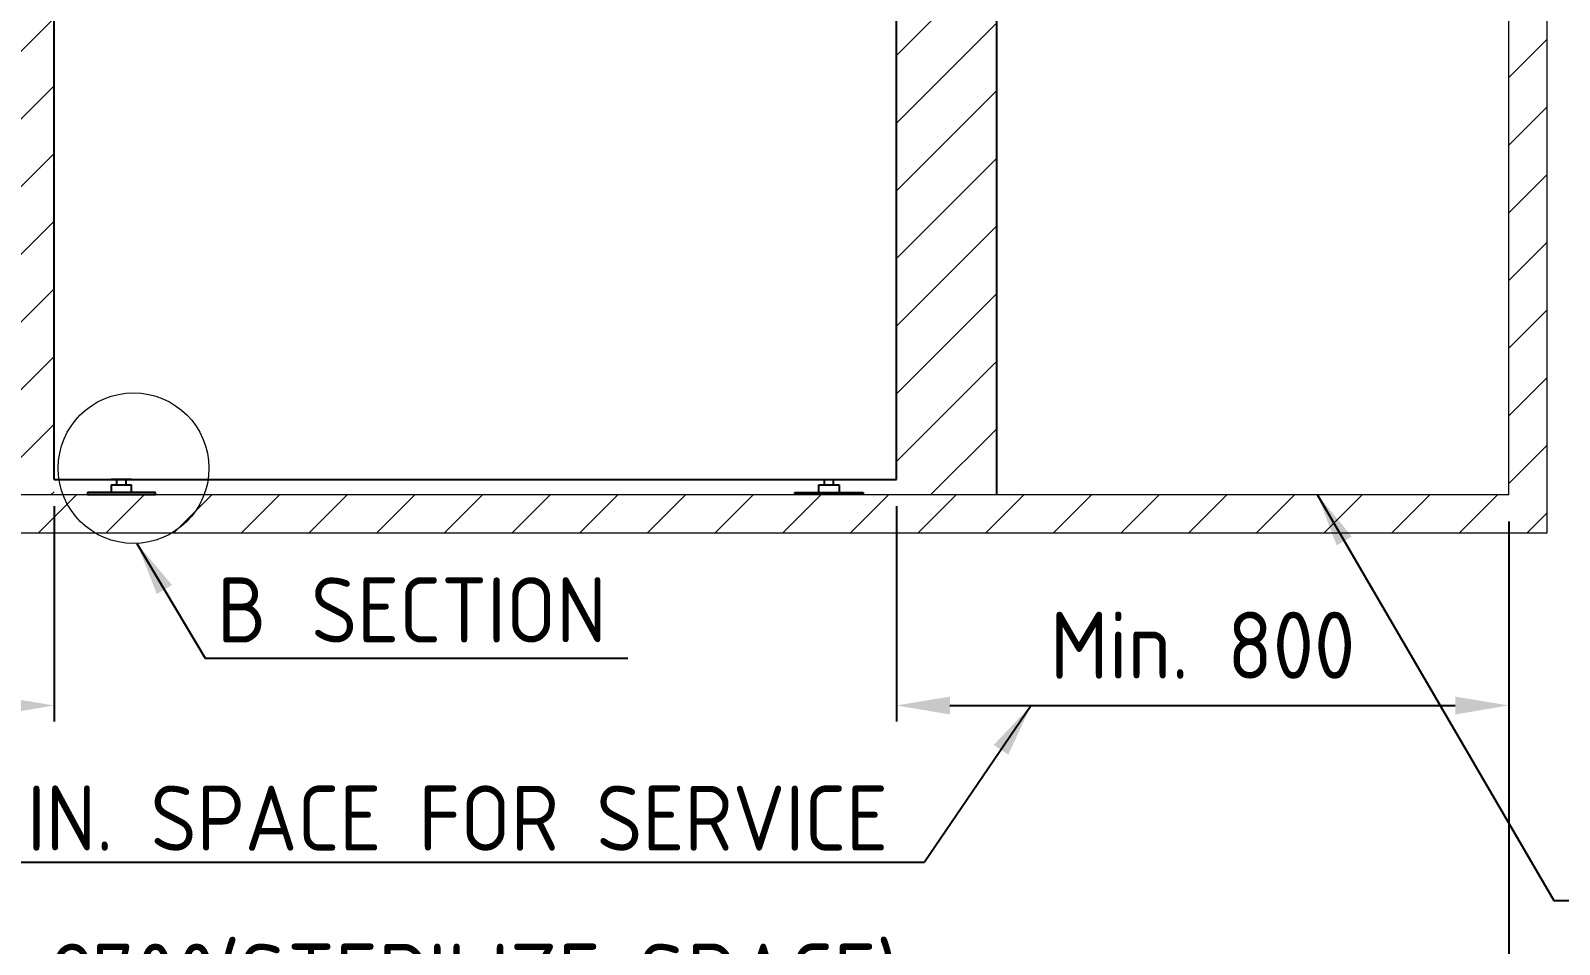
# Model space of a CAD drawing. Header units: millimetres. Extents: x -215875 to 28542, y -2277 to 9297.
# Drawn here: x 21117 to 23114, y 2036 to 3230 of the extents above; entities that cross this region are included whole.
import ezdxf

# ---------------------------------------------------------------- set-up
doc = ezdxf.new("R2010")
doc.units = ezdxf.units.MM
doc.header["$MEASUREMENT"] = 0
doc.linetypes.add('HIDDEN', pattern=[9.525, 6.35, -3.175])
doc.layers.get('0').update_dxf_attribs({"lineweight": 25})
for name, color, linetype, lineweight in [('D', 3, 'Continuous', 13), ('H', 2, 'HIDDEN', 15), ('S', 4, 'Continuous', 15)]:
    doc.layers.add(name, color=color, linetype=linetype, lineweight=lineweight)
doc.styles.get("Standard").update_dxf_attribs({"font": 'KAIU.TTF'})
doc.styles.add('STU25', font='isocp2.shx')
doc.dimstyles.new('STU25', dxfattribs={"dimscale": 35, "dimtxt": 2.5, "dimasz": 2, "dimexe": 0.6, "dimexo": 1, "dimgap": 1, "dimtad": 1, "dimdsep": 46, "dimtxsty": 'STU25', "dimcen": 2, "dimazin": 2, "dimtfac": 1, "dimtmove": 0, "dimatfit": 3, "dimfxl": 0, "dimtolj": 1, "dimtzin": 0, "dimarcsym": 0})
doc.dimstyles.new('STU25$7', dxfattribs={"dimscale": 35, "dimtxt": 2.5, "dimasz": 2, "dimexe": 1.25, "dimexo": 0.625, "dimgap": 1, "dimtad": 0, "dimdec": 4, "dimdsep": 46, "dimtxsty": 'STU25', "dimcen": 2.5, "dimazin": 2, "dimtfac": 1, "dimtdec": 4, "dimtmove": 0, "dimatfit": 3, "dimfxl": 0, "dimtolj": 1, "dimtzin": 0, "dimarcsym": 0})

# ---------------------------------------------------------------- blocks, each defined once
blk = doc.blocks.new('*D2')
at = {"layer": 'D', "color": 0, "lineweight": -2}
for p, q in [((21147.9, 2608.8), (21147.9, 2327.4)), ((20347.9, 2588.8), (20347.9, 2327.4)), ((20417.9, 2348.4), (21077.9, 2348.4))]:
    blk.add_line(p, q, dxfattribs=at)
at = {"layer": 'D', "color": 0}
for points in [[(20417.9, 2360), (20417.9, 2336.7), (20347.9, 2348.4)], [(21077.9, 2336.7), (21077.9, 2360), (21147.9, 2348.4)]]:
    blk.add_solid(points, dxfattribs=at)
at = {"layer": 'Defpoints', "color": 0}
for p in [(21147.9, 2643.8), (20347.9, 2623.8), (21147.9, 2348.4)]:
    blk.add_point(p, dxfattribs=at)
at = {"layer": 'D', "color": 0, "insert": (20747.9, 2427.1), "char_height": 87.5, "attachment_point": 5, "style": 'STU25'}
blk.add_mtext('\\A1;Min. 800', dxfattribs=at)
blk = doc.blocks.new('*D3')
at = {"layer": 'D', "color": 0, "lineweight": -2}
for p, q in [((22247.9, 2608.8), (22247.9, 2327.4)), ((23047.9, 2588.8), (23047.9, 2327.4)), ((22317.9, 2348.4), (22977.9, 2348.4))]:
    blk.add_line(p, q, dxfattribs=at)
at = {"layer": 'D', "color": 0}
for points in [[(22317.9, 2360), (22317.9, 2336.7), (22247.9, 2348.4)], [(22977.9, 2336.7), (22977.9, 2360), (23047.9, 2348.4)]]:
    blk.add_solid(points, dxfattribs=at)
at = {"layer": 'Defpoints', "color": 0}
for p in [(22247.9, 2643.8), (23047.9, 2623.8), (23047.9, 2348.4)]:
    blk.add_point(p, dxfattribs=at)
at = {"layer": 'D', "color": 0, "insert": (22647.9, 2427.1), "char_height": 87.5, "attachment_point": 5, "style": 'STU25'}
blk.add_mtext('\\A1;Min. 800', dxfattribs=at)
blk = doc.blocks.new('*D4')
at = {"layer": 'D', "color": 0, "lineweight": -2}
for p, q in [((21112.9, 4463.8), (20144.8, 4463.8)), ((20165.8, 4393.8), (20165.8, 2693.8)), ((20312.9, 2623.8), (20144.8, 2623.8))]:
    blk.add_line(p, q, dxfattribs=at)
at = {"layer": 'D', "color": 0}
for points in [[(20177.5, 4393.8), (20154.2, 4393.8), (20165.8, 4463.8)], [(20154.2, 2693.8), (20177.5, 2693.8), (20165.8, 2623.8)]]:
    blk.add_solid(points, dxfattribs=at)
at = {"layer": 'Defpoints', "color": 0}
for p in [(21147.9, 4463.8), (20165.8, 2623.8), (20347.9, 2623.8)]:
    blk.add_point(p, dxfattribs=at)
at = {"layer": 'D', "color": 0, "insert": (20087.1, 3523.8), "char_height": 87.5, "attachment_point": 5, "rotation": 90, "style": 'STU25'}
blk.add_mtext('\\A1;1840', dxfattribs=at)
blk = doc.blocks.new('*D17')
at = {"layer": 'D', "color": 0, "lineweight": -2}
for p, q in [((20347.9, 2588.8), (20347.9, 1885.2)), ((23047.9, 2588.8), (23047.9, 1885.2)), ((20417.9, 1906.2), (22977.9, 1906.2))]:
    blk.add_line(p, q, dxfattribs=at)
at = {"layer": 'D', "color": 0}
for points in [[(20417.9, 1917.8), (20417.9, 1894.5), (20347.9, 1906.2)], [(22977.9, 1894.5), (22977.9, 1917.8), (23047.9, 1906.2)]]:
    blk.add_solid(points, dxfattribs=at)
at = {"layer": 'Defpoints', "color": 0}
for p in [(20347.9, 2623.8), (23047.9, 2623.8), (23047.9, 1906.2)]:
    blk.add_point(p, dxfattribs=at)
at = {"layer": 'D', "color": 0, "insert": (21697.9, 1989.3), "char_height": 87.5, "attachment_point": 5, "style": 'STU25'}
blk.add_mtext('\\A1;{\\Fisocp2.shx;2700(STERILIZE SPACE)', dxfattribs=at)

msp = doc.modelspace()

# ---------------------------------------------------------------- hatches: boundary and pattern name
at = {"layer": 'D', "ltscale": 10}
h = msp.add_hatch(dxfattribs=at)
h.set_pattern_fill('ANSI31', color=256, scale=500, style=0)
h.set_pattern_definition([(45, (239188.677, 22943.6), (-44.194174, 44.194174), [])])
h.paths.add_polyline_path([(21017.105, 4410.686), (20347.889, 4410.686), (20347.889, 5323.751), (23047.889, 5323.751), (23047.889, 4410.686), (22378.673, 4410.686), (22378.673, 2623.751), (22247.889, 2623.751), (22247.889, 4463.751), (21147.889, 4463.751), (21147.889, 2623.751), (21017.105, 2623.751)])
at = {"layer": 'H', "ltscale": 5}
h = msp.add_hatch(dxfattribs=at)
h.set_pattern_fill('ANSI31', color=256, scale=500, style=0)
h.set_pattern_definition([(45, (238722.46, 23239.68), (-44.194174, 44.194174), [])])
h.paths.add_polyline_path([(23097.889, 2573.751), (23097.889, 5323.751), (23047.889, 5323.751), (23047.889, 2623.751), (20347.889, 2623.751), (20347.889, 5323.751), (20297.889, 5323.751), (20297.889, 2573.751)])
h.paths.add_polyline_path([(23097.889, 5323.751), (23047.889, 5323.751)], flags=16)
h.paths.add_polyline_path([(20297.889, 5323.751), (20347.889, 5323.751)], flags=16)

# ---------------------------------------------------------------- linework, layer by layer
for p, q in [((22378.673, 4410.686), (22378.673, 2623.751)), ((21147.889, 2643.751), (21147.889, 3253.751)), ((22247.889, 2643.751), (22247.889, 3253.751)), ((21147.889, 2643.751), (22247.889, 2643.751)), ((21222.51, 2636.751), (21249.068, 2636.751)), ((21229.789, 2636.751), (21229.789, 2643.751)), ((21241.789, 2636.751), (21241.789, 2643.751)), ((22146.71, 2636.751), (22173.268, 2636.751)), ((22153.989, 2636.751), (22153.989, 2643.751)), ((22165.989, 2636.751), (22165.989, 2643.751))]:
    msp.add_line(p, q)
at = {"linetype": 'Continuous'}
for p, q in [((21249.068, 2643.751), (21222.51, 2643.751)), ((21222.51, 2636.751), (21222.51, 2626.751)), ((21249.068, 2626.751), (21249.068, 2636.751)), ((22146.71, 2643.751), (22173.268, 2643.751)), ((22146.71, 2626.751), (22146.71, 2636.751)), ((22173.268, 2636.751), (22173.268, 2626.751)), ((21280.289, 2626.751), (21191.289, 2626.751)), ((21191.289, 2626.751), (21191.289, 2623.751)), ((21191.289, 2623.751), (21280.289, 2623.751)), ((21280.289, 2623.751), (21280.289, 2626.751)), ((22115.489, 2623.751), (22115.489, 2626.751)), ((22115.489, 2626.751), (22204.489, 2626.751)), ((22204.489, 2623.751), (22115.489, 2623.751)), ((22204.489, 2626.751), (22204.489, 2623.751))]:
    msp.add_line(p, q, dxfattribs=at)
at = {"layer": 'D'}
msp.add_circle((21251.554, 2658.318), 98.378, dxfattribs=at)
at = {"layer": 'S', "linetype": 'Continuous'}
for p, q in [((23047.889, 2623.751), (23047.889, 5323.751)), ((23097.889, 2573.751), (23097.889, 5323.751)), ((20347.889, 2623.751), (23047.889, 2623.751)), ((20297.889, 2573.751), (23097.889, 2573.751))]:
    msp.add_line(p, q, dxfattribs=at)

# ---------------------------------------------------------------- texts
at = {"layer": 'D', "color": 11, "char_height": 85, "attachment_point": 1}
for s, insert in [('{\\Fisocp2.shx;\\C3;B\\f標楷體|b0|i0|c136|p65; \\Fisocp2.shx;SECTION}', (21360.459, 2515.689)), ('{\\Fisocp2.shx;\\C3;MIN. SPACE FOR SERVICE}', (21037.813, 2243.762))]:
    msp.add_mtext(s, dxfattribs=dict(at, insert=insert))

# ---------------------------------------------------------------- dimensions: what is measured, and where the dimension line sits
at = {"layer": 'D'}
dim = msp.add_linear_dim(base=(20165.818, 2623.751), p1=(21147.889, 4463.751), p2=(20347.889, 2623.751), angle=90, dimstyle='STU25', dxfattribs=at)
dim.commit()
dim.dimension.update_dxf_attribs({"geometry": '*D4', "text_midpoint": (20165.818, 3523.751), "dimtype": 160})
dim = msp.add_linear_dim(base=(21147.889, 2348.368), p1=(20347.889, 2623.751), p2=(21147.889, 2643.751), text='Min. <>', dimstyle='STU25', dxfattribs=at)
dim.commit()
dim.dimension.update_dxf_attribs({"geometry": '*D2', "text_midpoint": (20747.889, 2427.118)})
for base, p1, text, picture, middle in [((23047.889, 2348.368), (22247.889, 2643.751), 'Min. <>', '*D3', (22647.889, 2348.368)), ((23047.889, 1906.17), (20347.889, 2623.751), '{\\Fisocp2.shx;<>(STERILIZE SPACE)', '*D17', (21697.889, 1906.17))]:
    dim = msp.add_linear_dim(base=base, p1=p1, p2=(23047.889, 2623.751), text=text, dimstyle='STU25', dxfattribs=at)
    dim.commit()
    dim.dimension.update_dxf_attribs({"geometry": picture, "text_midpoint": middle, "dimtype": 160})

# ---------------------------------------------------------------- leaders
for points, override in [([(22797.702, 2623.751), (23106.798, 2093.833), (24722.636, 2093.833)], {"dimgap": 1, "dimtad": 0}), ([(21256.039, 2560.043), (21345.052, 2410.401), (21897.055, 2410.401)], {"dimgap": 1, "dimtad": 0}), ([(20929.807, 2348.368), (21022.704, 2143.654), (22284.676, 2143.654)], {"dimexe": 0.6, "dimexo": 1, "dimtad": 1, "dimdec": 2, "dimcen": 2, "dimtdec": 2}), ([(22423.932, 2348.368), (22284.676, 2143.654)], {"dimexe": 0.6, "dimexo": 1, "dimtad": 1, "dimdec": 2, "dimcen": 2, "dimtdec": 2})]:
    msp.add_leader(points, dimstyle='STU25$7', override=override, dxfattribs=at)

doc.saveas('drawing.dxf')
